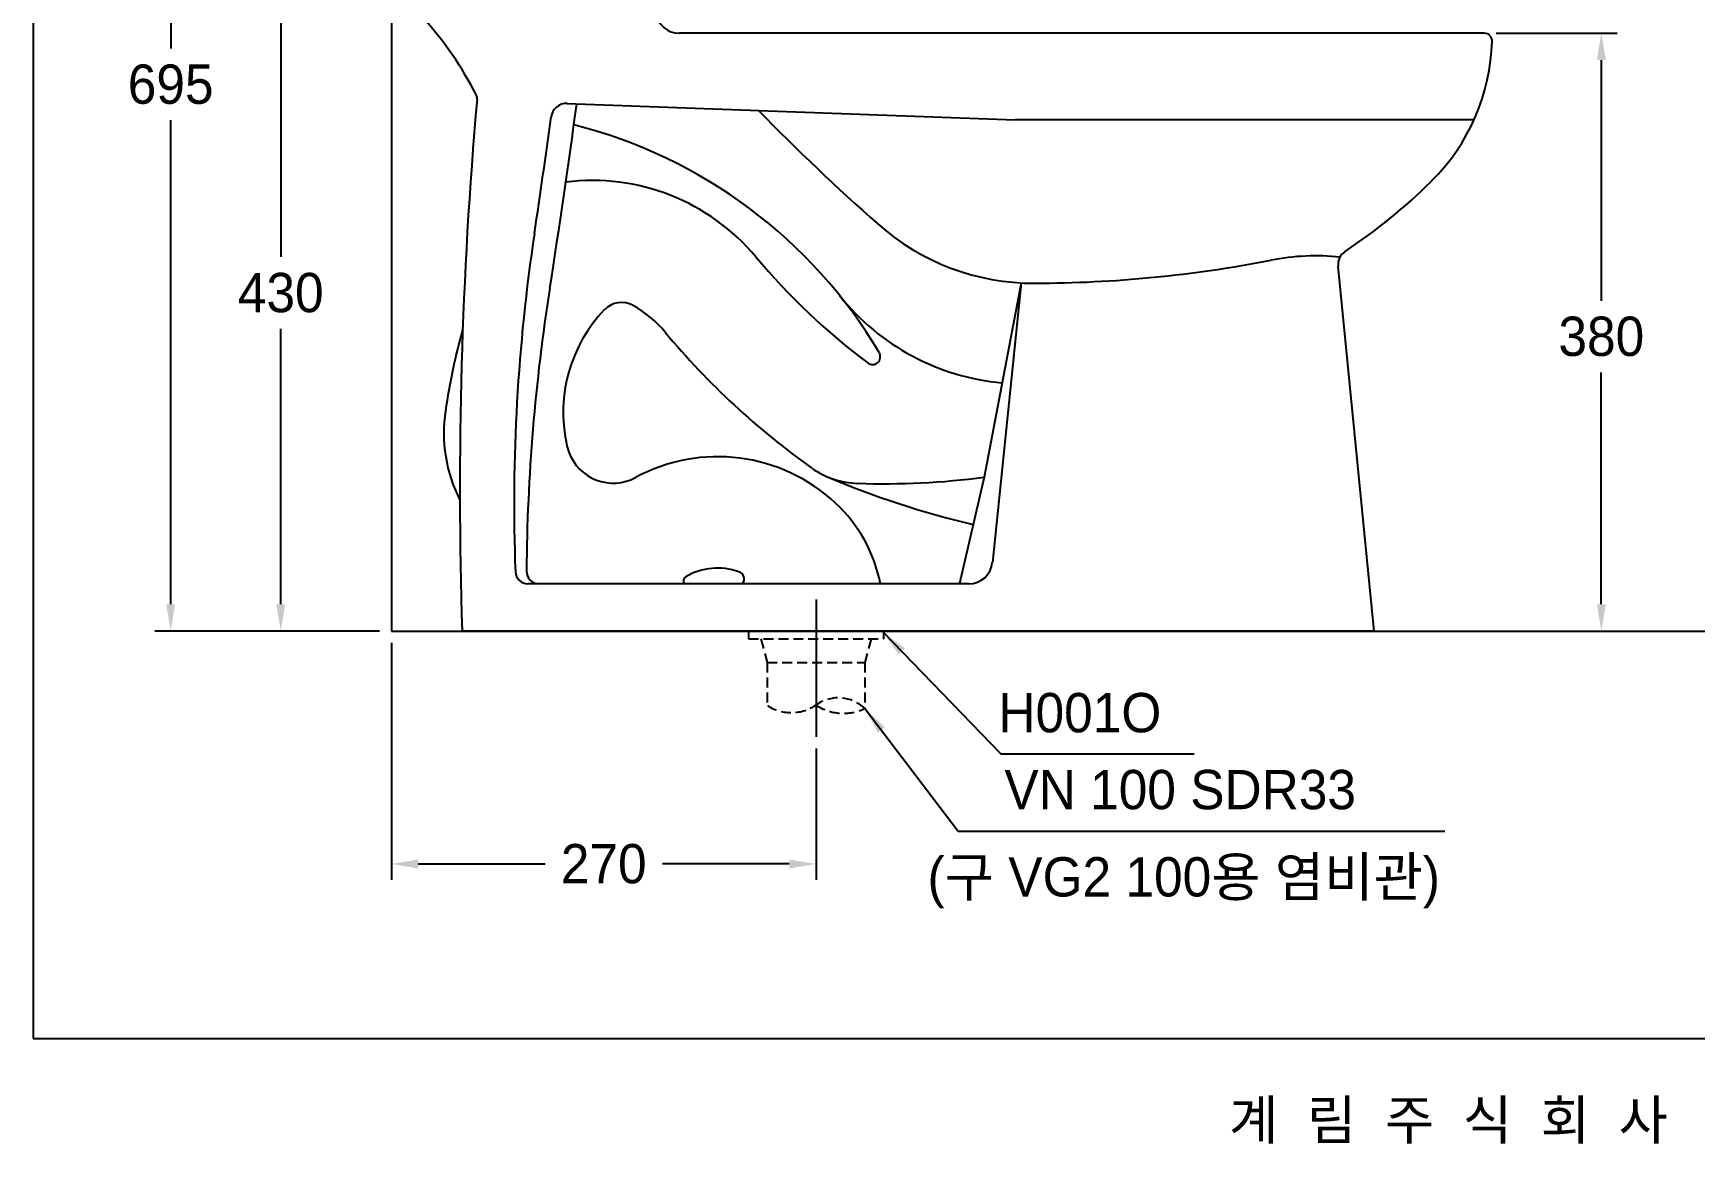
# Model space of a CAD drawing. Header units: millimetres. Extents: x 0 to 3800, y -67 to 2530.
# Drawn here: x 2000 to 3057, y -67 to 639 of the extents above; entities that cross this region are included whole.
import ezdxf
from ezdxf.enums import TextEntityAlignment as Align
from ezdxf.lldxf.tags import DXFTag

# ---------------------------------------------------------------- set-up
doc = ezdxf.new("R2010")
doc.units = ezdxf.units.MM
doc.linetypes.add('DASHED2', pattern=[9.525, 6.35, -3.175])
for name, color, linetype in [('TEXT', 7, 'Continuous'), ('도각라인', 255, 'Continuous'), ('외형선', 3, 'Continuous'), ('점선', 6, 'DASHED2'), ('중심선', 1, 'DASHED'), ('치수선', 7, 'Continuous')]:
    doc.layers.add(name, color=color, linetype=linetype)
doc.styles.add('____', font='')
doc.styles.add('타이틀', font='H2GTRM.TTF', dxfattribs={"height": 25})
doc.styles.get('____').set_extended_font_data('굴림')
tags = doc.linetypes.add('DASHDOT', pattern=[70, 31, -13, 13, -13]).pattern_tags.tags
tags[10:11] = [DXFTag(74, 4), DXFTag(75, 0), DXFTag(340, '0'), DXFTag(46, 0.0), DXFTag(50, 0.0), DXFTag(44, 0.0), DXFTag(45, 0.0)]
tags[8:9] = [DXFTag(74, 4), DXFTag(75, 0), DXFTag(340, '0'), DXFTag(46, 0.0), DXFTag(50, 0.0), DXFTag(44, 0.0), DXFTag(45, 0.0)]
tags[6:7] = [DXFTag(74, 4), DXFTag(75, 0), DXFTag(340, '0'), DXFTag(46, 0.0), DXFTag(50, 0.0), DXFTag(44, 0.0), DXFTag(45, 0.0)]
tags[4:5] = [DXFTag(74, 4), DXFTag(75, 0), DXFTag(340, '0'), DXFTag(46, 0.0), DXFTag(50, 0.0), DXFTag(44, 0.0), DXFTag(45, 0.0)]
tags = doc.linetypes.add('DASHED', pattern=[25.72, 12.86, -12.86]).pattern_tags.tags
tags[6:7] = [DXFTag(74, 4), DXFTag(75, 0), DXFTag(340, '0'), DXFTag(46, 0.0), DXFTag(50, 0.0), DXFTag(44, 0.0), DXFTag(45, 0.0)]
tags[4:5] = [DXFTag(74, 4), DXFTag(75, 0), DXFTag(340, '0'), DXFTag(46, 0.0), DXFTag(50, 0.0), DXFTag(44, 0.0), DXFTag(45, 0.0)]
doc.dimstyles.new('MSADIM', dxfattribs={"dimtxt": 33, "dimasz": 17, "dimexe": 10, "dimexo": 7.5, "dimgap": 10, "dimtad": 0, "dimtih": 1, "dimtoh": 1, "dimdec": 0, "dimzin": 1, "dimdsep": 46, "dimtxsty": '____', "dimcen": 11.25, "dimadec": 0, "dimazin": 0, "dimtfac": 1, "dimtdec": 0, "dimtix": 1, "dimtmove": 0, "dimatfit": 3, "dimfxl": 1, "dimtolj": 1, "dimtzin": 1, "dimarcsym": 0})

# ---------------------------------------------------------------- blocks, each defined once
blk = doc.blocks.new('*D23')
at = {"layer": '치수선', "color": 0, "linetype": 'Continuous', "lineweight": -2, "transparency": 16777216}
for p, q in [((2164.9, 689.1), (2167.4, 689.1)), ((2157.4, 672.1), (2157.4, 497)), ((2157.4, 276.1), (2157.4, 451.3)), ((2220.3, 259.1), (2147.4, 259.1))]:
    blk.add_line(p, q, dxfattribs=at)
at = {"layer": '치수선', "color": 0, "linetype": 'Continuous', "transparency": 16777216}
for points in [[(2154.6, 672.1), (2160.2, 672.1), (2157.4, 689.1)], [(2154.6, 276.1), (2160.2, 276.1), (2157.4, 259.1)]]:
    blk.add_solid(points, dxfattribs=at)
at = {"layer": '치수선', "color": 0, "linetype": 'Continuous', "transparency": 16777216, "insert": (2157.4, 474.1), "char_height": 25, "attachment_point": 5, "style": '____'}
blk.add_mtext('\\A1;430', dxfattribs=at)
blk = doc.blocks.new('*D24')
at = {"layer": '치수선', "color": 0, "linetype": 'Continuous', "lineweight": -2, "transparency": 16777216}
for p, q in [((2227.8, 251.6), (2227.8, 101)), ((2497.8, 184.4), (2497.8, 101)), ((2244.8, 111), (2325.5, 111)), ((2480.8, 111), (2400.1, 111))]:
    blk.add_line(p, q, dxfattribs=at)
at = {"layer": '치수선', "color": 0, "linetype": 'Continuous', "transparency": 16777216}
for points in [[(2244.8, 113.8), (2244.8, 108.1), (2227.8, 111)], [(2480.8, 113.8), (2480.8, 108.1), (2497.8, 111)]]:
    blk.add_solid(points, dxfattribs=at)
at = {"layer": '치수선', "color": 0, "linetype": 'Continuous', "transparency": 16777216, "insert": (2362.8, 111), "char_height": 25, "attachment_point": 5, "style": '____'}
blk.add_mtext('\\A1;270', dxfattribs=at)
blk = doc.blocks.new('*D25')
at = {"layer": '치수선', "color": 0, "linetype": 'Continuous', "lineweight": -2, "transparency": 16777216}
for p, q in [((2930.3, 639.1), (3007.2, 639.1)), ((2997.2, 622.1), (2997.2, 469.1)), ((2997.2, 276.1), (2997.2, 423.5)), ((2927.3, 259.1), (3007.2, 259.1))]:
    blk.add_line(p, q, dxfattribs=at)
at = {"layer": '치수선', "color": 0, "linetype": 'Continuous', "transparency": 16777216}
for points in [[(2994.4, 622.1), (3000.1, 622.1), (2997.2, 639.1)], [(2994.4, 276.1), (3000.1, 276.1), (2997.2, 259.1)]]:
    blk.add_solid(points, dxfattribs=at)
at = {"layer": '치수선', "color": 0, "linetype": 'Continuous', "transparency": 16777216, "insert": (2997.2, 446.3), "char_height": 25, "attachment_point": 5, "style": '____'}
blk.add_mtext('\\A1;380', dxfattribs=at)
blk = doc.blocks.new('*D28')
at = {"layer": '치수선', "color": 0, "linetype": 'Continuous', "lineweight": -2, "transparency": 16777216}
for p, q in [((2164.8, 954.1), (2077.4, 954.1)), ((2087.4, 937.1), (2087.4, 629.5)), ((2087.4, 276.1), (2087.4, 583.8)), ((2220.3, 259.1), (2077.4, 259.1))]:
    blk.add_line(p, q, dxfattribs=at)
at = {"layer": '치수선', "color": 0, "linetype": 'Continuous', "transparency": 16777216}
for points in [[(2084.6, 937.1), (2090.2, 937.1), (2087.4, 954.1)], [(2084.6, 276.1), (2090.2, 276.1), (2087.4, 259.1)]]:
    blk.add_solid(points, dxfattribs=at)
at = {"layer": '치수선', "color": 0, "linetype": 'Continuous', "transparency": 16777216, "insert": (2087.4, 606.6), "char_height": 25, "attachment_point": 5, "style": '____'}
blk.add_mtext('\\A1;695', dxfattribs=at)

msp = doc.modelspace()

# ---------------------------------------------------------------- linework, layer by layer
at = {"layer": '도각라인', "color": 7}
for p, q in [((2000, 2530), (2000, 0)), ((2000, 0), (3800, 0))]:
    msp.add_line(p, q, dxfattribs=at)
at = {"layer": '외형선', "linetype": 'Continuous'}
for p, q in [((2227.8, 1103.3), (2227.8, 259.1)), ((2227.8, 259.1), (3683.6, 259.1))]:
    msp.add_line(p, q, dxfattribs=at)
at = {"layer": '외형선'}
for p, q in [((2922.8, 639.1), (2410.9, 639.1)), ((2339.6, 594.5), (2624.5, 584.1)), ((2916.4, 584.1), (2624.5, 584.1)), ((2852.8, 259.1), (2829.9, 491.1)), ((2628.2, 480.4), (2604.8, 356.9)), ((2628.2, 480.4), (2610, 302.6)), ((2604.8, 356.9), (2589, 289.2)), ((2595, 289.1), (2314.6, 289.1)), ((2852.8, 259.1), (2272.8, 259.1))]:
    msp.add_line(p, q, dxfattribs=at)
for centre, radius, start, end in [((2089.5, 503.5), 215, 26.5598, 42.257), ((2410.9, 654.1), 15, 186.9905, 270), ((2797.8, 637.6), 130, 314.5751, 358.4318), ((2922.8, 634.1), 5, 358.4318, 90), ((5067.1, 349.9), 2795.8, 174.925, 181.8601), ((2277.3, 597.4), 5, 354.9292, 26.5598), ((-2788.5, 1282.2), 5180, 351.0585, 352.3688), ((2339.2, 584.5), 10, 87.9172, 172.2522), ((-2788.5, 1282.2), 5165, 351.423, 352.2522), ((2266.8, 274.9), 315.5, 30.7176, 75.8713), ((2355.8, 410.5), 135, 39.8198, 97.2969), ((2629.4, 808.5), 370, 303.6214, 314.5751), ((3460.8, 339.6), 1155, 171.423, 182.1218), ((2782.1, 766), 420, 219.8198, 233.2328), ((2839.8, 492.1), 10, 123.6214, 185.6478), ((3538.6, 286.7), 1225, 171.0585, 179.5068), ((2374.1, 453), 15, 60.2247, 136.4305), ((2344.3, 401), 75, 39.8171, 60.2247), ((2629.4, 565.6), 149.3, 218.7141, 264.9024), ((2432, 397.9), 95, 136.4305, 191.9101), ((2702.3, 333.7), 445, 164.6781, 171.5555), ((2782.1, 766), 495, 219.8171, 234.5832), ((2533.7, 433.5), 5, 233.2328, 30.7176), ((2629.4, 565.6), 149.3, 267.0144, 267.0195), ((2356.1, 385.1), 95, 171.5555, 206.7865), ((2378.2, 386.5), 40, 191.9101, 200.1649), ((2368.8, 383.1), 30, 200.1649, 298.3467), ((2435.3, 259.9), 110, 47.0637, 118.3467), ((2526.3, 407.9), 55, 235.6374, 267.9908), ((2721.8, 862.7), 550, 246.7345, 256.9657), ((2526.3, 407.9), 55, 258.7756, 258.7842), ((2541.2, 832.7), 480, 267.9908, 277.6138), ((2445.5, 270.9), 95, 11.0867, 47.0637), ((2314.6, 297.1), 8, 182.1218, 270), ((2321.7, 297.1), 8, 179.5068, 270), ((2435.3, 259.1), 40, 70.335, 120.5694), ((2447.1, 292.1), 5, 323.7197, 70.335), ((2595, 304.1), 15, 270, 354.1514), ((3460.8, 339.6), 1155, 182.5043, 182.5046), ((2416.5, 291), 3, 120.5694, 218.2559)]:
    msp.add_arc(centre, radius, start, end, dxfattribs=at)
at = {"layer": '외형선', "linetype": 'Continuous'}
for centre, radius, start, end in [((3489.3, 1594.1), 1437, 224.3222, 228.4984), ((2636.5, 630.2), 150, 228.4984, 270.167), ((2815.8, 347.6), 150, 84.1671, 100.9943), ((2634.6, 1280.2), 800, 270.167, 280.9943)]:
    msp.add_arc(centre, radius, start, end, dxfattribs=at)
at = {"layer": '점선'}
for p, q in [((2454.8, 259.1), (2454.8, 254.1)), ((2454.8, 254.1), (2540.8, 254.1)), ((2462.8, 254.1), (2466.8, 239.1)), ((2532.8, 254.1), (2528.8, 239.1)), ((2540.8, 259.1), (2540.8, 254.1)), ((2466.8, 239.1), (2528.8, 239.1)), ((2466.8, 239.1), (2466.8, 211.6)), ((2528.8, 239.1), (2528.8, 209.8))]:
    msp.add_line(p, q, dxfattribs=at)
for centre, radius, start, end in [((2482.1, 235.3), 28.1, 237.1476, 305.6288), ((2515.2, 238.9), 32.1, 237.1903, 295.1018), ((2512, 192.2), 24.4, 46.5379, 123.8822)]:
    msp.add_arc(centre, radius, start, end, dxfattribs=at)
at = {"layer": '중심선', "linetype": 'DASHDOT'}
msp.add_line((2497.8, 279.1), (2497.8, 191.9), dxfattribs=at)
at = {"layer": '치수선'}
msp.add_line((2632.4, 181), (2738.2, 181), dxfattribs=at)
at = {"layer": '치수선', "linetype": 'Continuous'}
msp.add_line((2605.3, 131.8), (2897.6, 131.8), dxfattribs=at)

# ---------------------------------------------------------------- texts
at = {"layer": 'TEXT', "style": '타이틀'}
msp.add_text('계  림  주  식  회  사', height=25, dxfattribs=at).set_placement((2900, -51.7), align=Align.MIDDLE_CENTER)
at = {"layer": 'TEXT', "char_height": 25, "attachment_point": 1, "line_spacing_factor": 0.963855, "style": '타이틀'}
for s, insert, width in [('\\A1; H001O', (2604.7, 219.7), 361.787), ('\\A1;VN 100 SDR33', (2617.6, 170.8), 379.657), ('\\A1;(구 VG2 100{\\fGulim|b0|i0|c129|p50;용 염비관)}', (2568.7, 115.3), 379.657)]:
    msp.add_mtext(s, dxfattribs=dict(at, insert=insert, width=width))

# ---------------------------------------------------------------- dimensions: what is measured, and where the dimension line sits
at = {"layer": '치수선', "linetype": 'Continuous'}
for base, p1, picture, middle in [((2087.4, 259.1), (2172.3, 954.1), '*D28', (2087.4, 606.6)), ((2157.4, 259.1), (2157.4, 689.1), '*D23', (2157.4, 474.1))]:
    dim = msp.add_linear_dim(base=base, p1=p1, p2=(2227.8, 259.1), angle=90, dimstyle='MSADIM', override={"dimtxt": 25}, dxfattribs=at)
    dim.commit()
    dim.dimension.update_dxf_attribs({"geometry": picture, "text_midpoint": middle})
dim = msp.add_linear_dim(base=(2997.2, 259.1), p1=(2922.8, 639.1), p2=(2919.8, 259.1), angle=90, dimstyle='MSADIM', override={"dimtxt": 25}, dxfattribs=at)
dim.commit()
dim.dimension.update_dxf_attribs({"geometry": '*D25', "text_midpoint": (2997.2, 446.3), "dimtype": 160})
dim = msp.add_linear_dim(base=(2497.8, 111), p1=(2227.8, 259.1), p2=(2497.8, 191.9), dimstyle='MSADIM', override={"dimtxt": 25}, dxfattribs=at)
dim.commit()
dim.dimension.update_dxf_attribs({"geometry": '*D24', "text_midpoint": (2362.8, 111), "dimtype": 160})

# ---------------------------------------------------------------- leaders
at = {"layer": '치수선', "linetype": 'Continuous', "annotation_type": 0, "has_hookline": 1, "hookline_direction": 0}
for points, override in [([(2540.5, 258.4), (2615.4, 181), (2632.4, 181)], {"dimtxt": 30}), ([(2529.1, 209.7), (2588.3, 131.8), (2605.3, 131.8)], {"dimtxt": 25})]:
    msp.add_leader(points, dimstyle='MSADIM', override=override, dxfattribs=at)

doc.saveas('drawing.dxf')
